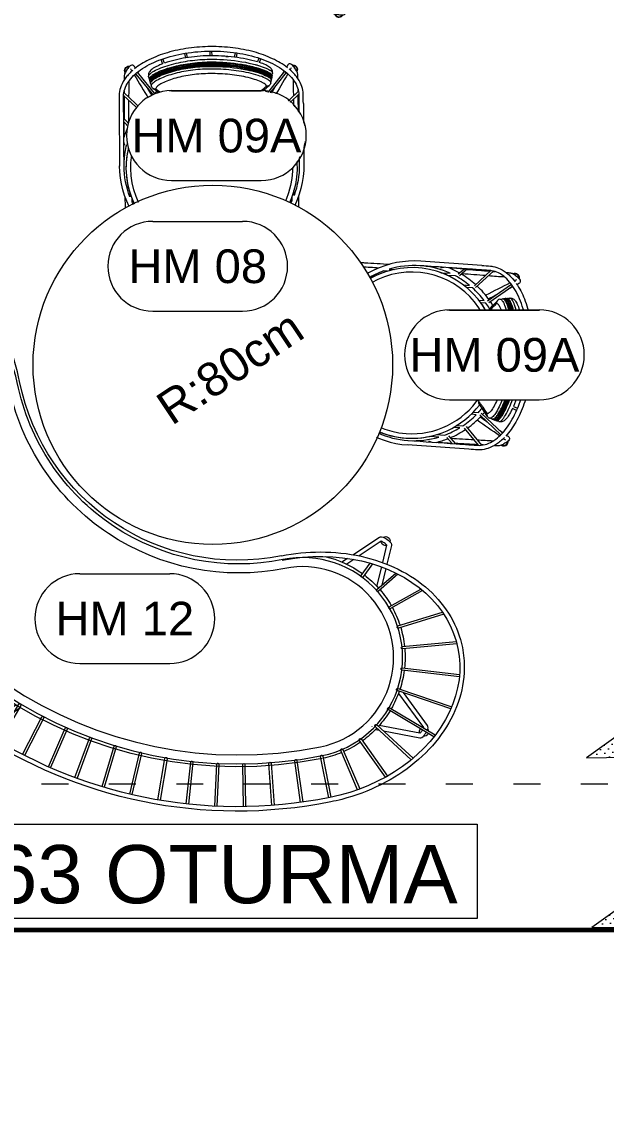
# Model space of a CAD drawing. Header units: millimetres. Extents: x 29001 to 40804, y -8833 to -5892.
# Drawn here: x 29555.7 to 29685.7, y -8723.3 to -8478.6 of the extents above; entities that cross this region are included whole.
import ezdxf
from ezdxf.enums import TextEntityAlignment as Align

# ---------------------------------------------------------------- set-up
doc = ezdxf.new("R2010")
doc.units = ezdxf.units.MM
for name, pattern in [('ACAD_ISO03W100', [30, 12, -18]), ('DASHED2', [0.375, 0.25, -0.125]), ('MAVIBAHCE XREF$0$DASHDOT', [1, 0.5, -0.25, 0, -0.25])]:
    doc.linetypes.add(name, pattern=pattern)
doc.layers.get('0').update_dxf_attribs({"lineweight": 0})
for name, color, linetype, lineweight in [('00_KIRALAMA_GUZERGAH', 2, 'Continuous', 0), ('Auto_ince', 251, 'Continuous', 0), ('Auto_Tefriş', 32, 'Continuous', 0), ('Auto_Tefriş_2', 26, 'Continuous', 0), ('wipeout', 254, 'Continuous', 0), ('xxx_Auto_Kaplama_Mermer Tarama', 45, 'Continuous', 0), ('xxx_Auto_Tefris_Silik', 252, 'Continuous', 0), ('xxx_Auto_Tefris_Tefris', 32, 'Continuous', 0), ('xxx_Auto_Yardimci_Isaret Genel', 51, 'Continuous', 0)]:
    doc.layers.add(name, color=color, linetype=linetype, lineweight=lineweight)
doc.layers.add('xxx_Auto_Mobilya_Deri', color=7, linetype='Continuous', lineweight=0, true_color=0x666666)
doc.styles.add('AUTOBAN', font='')
doc.styles.get("Standard").update_dxf_attribs({"font": 'arial.ttf'})
doc.styles.get('AUTOBAN').set_extended_font_data('Helvetica Normal Tr')

# ---------------------------------------------------------------- blocks, each defined once
blk = doc.blocks.new('TÜM LAYOOUT')
at = {"layer": 'xxx_Auto_Yardimci_Isaret Genel', "linetype": 'MAVIBAHCE XREF$0$DASHDOT', "lineweight": 0, "ltscale": 50, "const_width": 1}
blk.add_lwpolyline([(0, -124.45), (2346.26, -124.45), (2346.26, -2358.95), (0, -2358.95)], close=True, dxfattribs=at)
blk = doc.blocks.new('THC PLAN')
at = {"linetype": 'Continuous'}
blk.add_wipeout([(1592.84, -948.22), (1593.27, -911.48), (1597.33, -907.91), (1608.94, -904.92), (1618.54, -904.84), (1628.14, -907.26), (1634.76, -910.81), (1635.32, -948.21), (1631.21, -948.78), (1626.45, -950.79), (1620.72, -953.05), (1612.25, -953.37), (1605.07, -952), (1598.78, -948.45)], dxfattribs=at).translate(0, 0, 41.86).dxf.layer = 'wipeout'
for p, q in [((1608.45, -908.12), (1608.24, -907.14)), ((1608.74, -907.06), (1608.95, -908.05)), ((1613.88, -907.71), (1613.88, -906.67)), ((1614.38, -906.67), (1614.38, -907.72)), ((1619.31, -908.07), (1619.52, -907.06)), ((1620.02, -907.14), (1619.8, -908.14)), ((1603.32, -909.32), (1602.99, -908.48)), ((1603.46, -908.31), (1603.78, -909.14)), ((1624.43, -909.27), (1624.8, -908.31)), ((1625.27, -908.48), (1624.9, -909.43)), ((1601.41, -916.6), (1597.36, -911.59)), ((1597.74, -911.27), (1601.84, -916.33)), ((1626.42, -916.33), (1630.52, -911.27)), ((1630.91, -911.59), (1626.85, -916.6)), ((1598.24, -919.78), (1594.64, -916.39)), ((1594.71, -915.76), (1598.64, -919.47)), ((1601.41, -918.52), (1601.41, -917.37)), ((1601.91, -916.95), (1601.91, -918.09)), ((1624.58, -916.77), (1624.58, -916.77)), ((1626.35, -918.09), (1626.35, -916.95)), ((1626.85, -917.37), (1626.85, -918.52)), ((1629.63, -919.47), (1633.56, -915.76)), ((1633.62, -916.39), (1630.02, -919.78)), ((1593.63, -918.47), (1593.63, -932.04)), ((1634.63, -918.47), (1634.63, -932.15)), ((1594.63, -921.55), (1596.25, -923.25)), ((1595.86, -923.57), (1594.63, -922.27)), ((1598.24, -922.22), (1598.24, -920.84)), ((1598.74, -920.17), (1598.74, -921.49)), ((1629.52, -921.49), (1629.52, -920.17)), ((1630.02, -920.84), (1630.02, -922.22)), ((1632.01, -923.25), (1633.63, -921.55)), ((1633.63, -922.27), (1632.4, -923.57)), ((1596.36, -924.11), (1596.36, -925.91)), ((1631.9, -925.91), (1631.9, -924.11)), ((1594.63, -926.8), (1594.85, -927.56)), ((1595.86, -927.42), (1595.86, -925.33)), ((1632.4, -925.33), (1632.4, -927.42)), ((1633.41, -927.56), (1633.63, -926.8)), ((1595.86, -938.96), (1595.86, -937.86)), ((1596.36, -939.36), (1596.36, -940.18)), ((1631.9, -940.18), (1631.9, -939.37)), ((1632.4, -937.86), (1632.4, -938.96)), ((1598.24, -943.45), (1598.24, -943.06)), ((1598.74, -943.78), (1598.74, -944.12)), ((1629.52, -944.12), (1629.52, -943.78)), ((1630.02, -943.06), (1630.02, -943.45)), ((1601.41, -946.92), (1601.41, -946.75)), ((1626.85, -946.75), (1626.85, -946.92)), ((1601.91, -947.19), (1601.91, -947.34)), ((1626.35, -947.34), (1626.35, -947.19)), ((1605.2, -949.48), (1605.2, -949.41)), ((1605.7, -949.67), (1605.7, -949.73)), ((1609.43, -951.07), (1609.43, -951.05)), ((1609.93, -951.17), (1609.93, -951.19)), ((1614.38, -951.64), (1614.38, -951.64)), ((1618.33, -951.19), (1618.33, -951.17)), ((1618.83, -951.05), (1618.83, -951.07)), ((1622.56, -949.73), (1622.56, -949.67)), ((1623.06, -949.41), (1623.06, -949.48))]:
    blk.add_line(p, q)
for centre, radius, start, end in [((1595.91, -910.88), 1, 90.2693, 208.0879), ((1595.9, -910.88), 0.9, 85.2765, 203.3664), ((1595.91, -910.86), 0.978, 80.4544, 90.5627), ((1614.2, -948.19), 40.47, 94.8315, 95.6642), ((1632.35, -910.86), 0.978, 89.4373, 99.5464), ((1632.36, -910.88), 0.9, 336.3666, 94.7195), ((1632.36, -910.88), 1, 331.8971, 89.7497), ((1564.68, -929.7), 36.95, 30.447, 31.4039), ((1600.57, -914.16), 5.21, 141.4282, 145.6715), ((297068.66, 175160.92), 343955.08, 210.7908923, 210.7919123), ((-260.29, -2019.91), 2163.75, 30.80378, 30.82388), ((1116.15, -1004.87), 493.16, 10.8161, 10.8849), ((1600.74, -912.29), 0.197, 190.729, 239.4928), ((1569.61, -954.34), 52.12, 53.462, 53.476), ((1889.25, -988.16), 272.02, 163.7985, 163.9236), ((149344.79, -88940.49), 171954.48, 149.2075374, 149.2095778), ((3451.31, -1997.69), 2120.39, 149.17602, 149.19653), ((1663.58, -929.7), 36.94, 148.596, 149.5531), ((1627.65, -914.2), 5.27, 34.3541, 38.5485), ((-46923.15, -394.15), 48521.73, 359.382869, 359.387008), ((18363.75, 9073.41), 19513.8, 210.787593, 210.792986), ((1600.86, -912.87), 0.2, 190.7761, 223.5898), ((1600.85, -912.88), 0.195, 223.4279, 239.6177), ((1114.71, -1005.15), 494.62, 10.6325, 10.7011), ((1601.7, -913.75), 0.866, 189.3738, 279.2988), ((1569.48, -955.03), 51.51, 48.1472, 51.9769), ((1646.83, -943.52), 34.8, 124.6874, 130.2411), ((-13877.25, 8324.46), 18049.53, 329.204559, 329.210392), ((1884.95, -986.93), 267.55, 164.1343, 164.2614), ((1627.51, -913.35), 0.198, 297.5581, 312.6002), ((1627.5, -913.35), 0.209, 312.4896, 342.9657), ((1887.01, -987.52), 269.69, 164.0082, 164.0495), ((1627.67, -912.78), 0.203, 296.7937, 344.0611), ((1648.5, -945.32), 38.43, 122.6419, 122.6613), ((50151.07, -394.15), 48521.39, 180.612992, 180.617131), ((-174535.59, 977.81), 176140.55, 359.3821298, 359.3837966), ((-84176.07, 5.7), 85775.8, 359.3844292, 359.3847095), ((1614.13, -932.64), 19, 122.793, 0.0008), ((1614.13, -932.64), 18, 117.59, 0.0008), ((1614.02, -932.03), 20.34, 129.2367, 140.661), ((1614.03, -932.05), 19.36, 130.6829, 142.1514), ((1600.81, -917.19), 0.488, 118.4283, 144.886), ((1614.19, -932.24), 20.61, 125.0952, 127.857), ((1614.19, -932.24), 19.61, 124.3323, 128.778), ((1614.16, -932.7), 19.07, 122.7793, 129.9888), ((1604.38, -916.07), 0.807, 227.9853, 276.9377), ((1614.44, -962.53), 46.36, 81.6537, 86.4291), ((1614.13, -932.64), 18, 0.0079, 60.5484), ((1623.87, -916.4), 0.733, 260.9271, 310.9473), ((1614.13, -932.64), 19, 0.0079, 56.645), ((1614.08, -932.23), 19.6, 51.2236, 55.021), ((1614.07, -932.24), 20.61, 52.1425, 54.1372), ((1614.23, -932.05), 19.36, 37.8462, 49.3143), ((1614.25, -932.03), 20.33, 39.3378, 50.7645), ((87404.05, 5.7), 85775.52, 180.6152905, 180.6155707), ((177763.61, 977.8), 176140.31, 180.6162034, 180.6178702), ((-412725.86, 3543.07), 414345.63, 359.3824647, 359.3831882), ((1614.25, -932.22), 20.63, 142.0473, 152.9751), ((1614.01, -932.22), 20.64, 27.0261, 37.9514), ((415951.98, 3543.04), 414343.49, 180.6168118, 180.6175353), ((1614.22, -932.2), 19.6, 144.5757, 155.6342), ((1614.23, -932.71), 19.13, 144.0882, 146.7268), ((1614.03, -932.7), 19.11, 33.256, 35.8973), ((1614.06, -932.2), 19.59, 24.3634, 35.4291), ((1613.96, -932.08), 20.31, 154.4617, 162.0598), ((349183.86, -4670.25), 347609.36, 179.3822299, 179.3827779), ((1614.31, -932.08), 20.3, 17.9379, 25.5392), ((-345954.87, -4670.24), 347608.63, 0.6172221, 0.6177701), ((1614.2, -932.16), 19.57, 159.5687, 178.2071), ((1595.22, -925.69), 0.547, 141.6908, 178.2924), ((1614.15, -932.63), 19.02, 159.3031, 164.1022), ((1614.07, -932.16), 19.56, 0.343, 20.4337), ((1633.04, -925.69), 0.547, 1.7075, 38.3186), ((1614.09, -932.64), 19.04, 0.0133, 15.9291), ((1614.13, -932.15), 20.5, 179.7042, 0.2959), ((1614.19, -932.13), 19.56, 180.031, 200.4327), ((1614.1, -932.63), 19.03, 339.278, 359.9877), ((1614.07, -932.13), 19.56, 339.5661, 359.9696), ((1614.19, -932.6), 19.07, 200.7714, 215.8967), ((1632.98, -938.83), 0.515, 328.5381, 348.5813), ((4065.95, -924.18), 2470.22, 180.397, 180.4842), ((1614.21, -932.09), 19.59, 204.3627, 215.4282), ((1614.05, -932.09), 19.59, 324.5737, 335.6366), ((-889.11, -923.77), 2521.64, 359.51618, 359.6016), ((1614.03, -932.25), 19.35, 217.8474, 229.3188), ((1614.12, -932.64), 19.01, 312.0405, 326.7493), ((1614.24, -932.25), 19.35, 310.6809, 322.1522), ((1595.9, -946.08), 0.999, 180.1266, 275.5049), ((1595.9, -946.08), 0.899, 156.6331, 270.4107), ((1604.7, -940.18), 10.1, 208.4626, 218.5795), ((1595.9, -946.08), 1, 355.3101, 92.3742), ((1595.9, -946.08), 0.899, 349.4504, 89.1333), ((1598.82, -5280.97), 4334.49, 89.99144, 90.02914), ((1595.93, -946.09), 0.869, 338.6947, 349.6935), ((1595.92, -946.09), 0.974, 336.4929, 349.6812), ((1595.95, -946.08), 0.946, 349.3656, 355.317), ((1629.44, -5280.93), 4334.46, 89.97086, 90.00856), ((1632.36, -946.08), 1, 87.6256, 184.6899), ((1632.31, -946.08), 0.946, 184.683, 190.6344), ((1632.34, -946.09), 0.975, 190.3184, 203.5021), ((1632.36, -946.08), 0.899, 90.8663, 190.5496), ((1623.37, -940.04), 10.34, 321.4895, 331.2152), ((1632.33, -946.09), 0.869, 190.3065, 201.3053), ((1632.36, -946.08), 0.999, 264.5046, 359.8638), ((1632.36, -946.08), 0.899, 268.6642, 23.372), ((1632.39, -946.07), 0.976, 359.5151, 27.8367), ((1600.71, -946.98), 0.499, 236.2994, 259.2635), ((1614.19, -932.55), 19.1, 230.0016, 241.9381), ((1614.2, -932.04), 19.63, 231.2306, 242.7134), ((1614.08, -932.55), 19.1, 296.3579, 309.977), ((1614.06, -932.04), 19.63, 297.2867, 308.7696), ((1614.15, -932.58), 19.06, 243.7062, 265.5193), ((1614.09, -932.25), 19.38, 244.3599, 256.088), ((1614.15, -932.06), 19.59, 257.567, 265.6333), ((1614.13, -932.27), 19.38, 270.7456, 272.5678), ((1614.12, -932.07), 19.58, 272.6119, 282.4335), ((1614.11, -932.55), 19.09, 277.8507, 284.309), ((1614.17, -932.26), 19.38, 283.91, 295.6403)]:
    blk.add_arc(centre, radius, start, end)
for points, knots in [([(1633.63, -932.15), (1633.63, -928.56), (1633.63, -923.88), (1633.63, -918.7), (1633.63, -916.97), (1633.61, -915.77), (1633.26, -914.51), (1632.34, -912.98), (1631, -911.6), (1628.69, -909.89), (1624.97, -908.2), (1619.8, -906.95), (1614.12, -906.53), (1608.48, -906.95), (1603.31, -908.19), (1599.58, -909.89), (1597.25, -911.6), (1595.91, -913), (1594.99, -914.52), (1594.66, -915.78), (1594.63, -916.95), (1594.63, -918.63), (1594.63, -921.61), (1594.63, -926.3), (1594.63, -929.94), (1594.63, -932.15)], [0, 0, 0, 0, 10.76451, 14.024069, 15.555245, 15.941019, 17.620949, 19.411439, 21.291586, 23.347652, 28.009803, 33.466332, 39.246754, 45.02672, 50.416088, 55.123917, 57.239292, 59.076888, 60.892815, 62.543481, 62.92004, 64.407062, 67.565743, 71.876191, 78.483634, 78.483634, 78.483634, 78.483634]), ([(1597.08, -910.51), (1598.11, -909.7), (1600.5, -908.28), (1604.62, -906.79), (1609.26, -905.87), (1614.15, -905.57), (1619.06, -905.88), (1623.7, -906.8), (1627.81, -908.3), (1630.18, -909.72), (1631.18, -910.51)], [0, 0, 0, 0, 3.921864, 8.309993, 13.091815, 18.083368, 22.974007, 27.823927, 32.224374, 36.05482, 36.05482, 36.05482, 36.05482]), ([(1594.81, -912.94), (1594.81, -912.65), (1594.82, -912.32), (1594.82, -911.87), (1594.96, -911.42), (1595.34, -910.77), (1595.82, -910.12), (1596.28, -909.69), (1596.71, -909.62), (1596.98, -909.79), (1597.14, -910.05), (1597.24, -910.22), (1597.31, -910.34)], [0, 0, 0, 0, 0.880915, 0.993849, 1.346591, 2.269542, 3.256294, 3.760106, 4.149937, 4.470063, 4.670286, 5.067906, 5.067906, 5.067906, 5.067906]), ([(1600.42, -911.64), (1600.41, -911.53), (1600.42, -911.3), (1600.58, -910.84), (1601.09, -910.3), (1602.06, -909.76), (1602.84, -909.45), (1603.31, -909.29)], [0, 0, 0, 0, 0.338025, 0.68305, 1.454174, 2.518494, 3.984482, 3.984482, 3.984482, 3.984482]), ([(1628.03, -912.26), (1628.06, -912.17), (1628, -911.96), (1627.76, -911.68), (1627.37, -911.36), (1626.56, -910.87), (1625.22, -910.28), (1622.71, -909.45), (1619.97, -908.89), (1617.13, -908.57), (1614.75, -908.46), (1610.9, -908.53), (1607.33, -908.98), (1604.5, -909.66), (1603.23, -910.04), (1602.2, -910.4), (1601.29, -910.84), (1600.81, -911.14), (1600.5, -911.44), (1600.42, -911.66), (1600.44, -911.75)], [0, 0, 0, 0, 0.278376, 0.622174, 1.101377, 1.776557, 3.467846, 5.471554, 9.70769, 11.850074, 14.034591, 16.85395, 23.401701, 24.800898, 25.582134, 27.367063, 28.053406, 28.640071, 29.045823, 29.318055, 29.318055, 29.318055, 29.318055]), ([(1627.86, -912.83), (1627.89, -912.74), (1627.84, -912.53), (1627.6, -912.25), (1627.22, -911.94), (1626.42, -911.45), (1625.11, -910.86), (1622.65, -910.04), (1619.24, -909.34), (1615.52, -909.04), (1610.96, -909.13), (1607.51, -909.54), (1604.63, -910.24), (1603.35, -910.61), (1602.21, -911.02), (1601.33, -911.46), (1600.89, -911.75), (1600.61, -912.02), (1600.53, -912.24), (1600.55, -912.33)], [0, 0, 0, 0, 0.277702, 0.618512, 1.091914, 1.757706, 3.423591, 5.396429, 9.506247, 13.871508, 16.559288, 23.186824, 24.264895, 25.436055, 27.176987, 27.899431, 28.370671, 28.773552, 29.045239, 29.045239, 29.045239, 29.045239]), ([(1627.76, -913.21), (1627.78, -913.12), (1627.73, -912.91), (1627.49, -912.63), (1627.12, -912.32), (1626.33, -911.83), (1625.03, -911.25), (1622.6, -910.44), (1619.21, -909.73), (1615.51, -909.43), (1610.97, -909.52), (1607.54, -909.94), (1604.67, -910.63), (1603.4, -911), (1602.27, -911.41), (1601.4, -911.85), (1600.96, -912.14), (1600.69, -912.41), (1600.6, -912.63), (1600.62, -912.72)], [0, 0, 0, 0, 0.276857, 0.615332, 1.083989, 1.743361, 3.392434, 5.344886, 9.417286, 13.762083, 16.446861, 23.042581, 24.113255, 25.276096, 27.004477, 27.721281, 28.188925, 28.589676, 28.860721, 28.860721, 28.860721, 28.860721]), ([(1600.61, -912.61), (1600.62, -912.51), (1600.7, -912.29), (1600.98, -912), (1601.41, -911.7), (1602.26, -911.26), (1603.66, -910.73), (1606.94, -909.86), (1610.8, -909.36), (1614.59, -909.27), (1617.1, -909.39), (1619.47, -909.65), (1621.63, -910.06), (1623.56, -910.59), (1625.09, -911.11), (1626.36, -911.69), (1627.12, -912.18), (1627.5, -912.49), (1627.73, -912.81), (1627.78, -913.03), (1627.77, -913.12)], [0, 0, 0, 0, 0.299857, 0.688409, 1.212511, 1.856299, 3.561617, 5.708866, 12.030256, 15.183819, 17.082644, 19.555489, 22.346767, 23.656596, 25.571171, 27.191727, 27.809975, 28.30105, 28.668251, 28.958914, 28.958914, 28.958914, 28.958914]), ([(1627.7, -913.4), (1627.73, -913.31), (1627.67, -913.1), (1627.44, -912.82), (1627.07, -912.51), (1626.28, -912.03), (1624.99, -911.44), (1622.58, -910.63), (1619.2, -909.93), (1615.51, -909.63), (1610.98, -909.72), (1607.55, -910.13), (1604.69, -910.83), (1603.43, -911.19), (1602.3, -911.61), (1601.44, -912.04), (1601, -912.34), (1600.72, -912.6), (1600.64, -912.82), (1600.66, -912.91)], [0, 0, 0, 0, 0.276638, 0.614131, 1.080881, 1.737163, 3.377868, 5.320178, 9.373954, 13.708549, 16.391827, 22.971683, 24.038674, 25.197375, 26.919507, 27.633832, 28.100026, 28.499849, 28.770724, 28.770724, 28.770724, 28.770724]), ([(1627.59, -913.79), (1627.62, -913.69), (1627.57, -913.49), (1627.34, -913.21), (1626.96, -912.9), (1626.19, -912.41), (1624.91, -911.83), (1622.52, -911.02), (1619.17, -910.33), (1615.5, -910.03), (1610.99, -910.12), (1607.57, -910.53), (1604.73, -911.22), (1603.48, -911.59), (1602.36, -912), (1601.5, -912.43), (1601.07, -912.73), (1600.79, -912.99), (1600.71, -913.21), (1600.73, -913.3)], [0, 0, 0, 0, 0.276621, 0.612525, 1.076377, 1.726712, 3.35076, 5.272889, 9.289591, 13.603837, 16.284117, 22.83233, 23.891984, 25.042448, 26.752132, 27.462175, 27.926158, 28.324409, 28.59525, 28.59525, 28.59525, 28.59525]), ([(1600.72, -913.2), (1600.73, -913.1), (1600.8, -912.88), (1601.07, -912.59), (1601.5, -912.29), (1602.36, -911.84), (1603.75, -911.32), (1606.44, -910.6), (1610.22, -910.01), (1614.8, -909.81), (1619.22, -910.15), (1622.61, -910.88), (1625, -911.69), (1626.23, -912.27), (1626.97, -912.75), (1627.34, -913.07), (1627.57, -913.38), (1627.62, -913.6), (1627.61, -913.7)], [0, 0, 0, 0, 0.298109, 0.672222, 1.181866, 1.847501, 3.58322, 5.631914, 10.203243, 15.02391, 19.387936, 23.475016, 25.395043, 26.937474, 27.549506, 28.042589, 28.40077, 28.694057, 28.694057, 28.694057, 28.694057]), ([(1603.78, -909.14), (1604.58, -908.89), (1606.28, -908.46), (1609.88, -907.87), (1614.41, -907.58), (1619.64, -907.99), (1622.9, -908.75), (1624.43, -909.27)], [0, 0, 0, 0, 2.511515, 5.247937, 10.953451, 16.085332, 20.943932, 20.943932, 20.943932, 20.943932]), ([(1624.9, -909.43), (1625.17, -909.54), (1625.68, -909.74), (1626.56, -910.16), (1627.39, -910.65), (1628.03, -911.37), (1628.11, -911.93), (1628.05, -912.17)], [0, 0, 0, 0, 0.854425, 1.667052, 2.902407, 3.750177, 4.494991, 4.494991, 4.494991, 4.494991]), ([(1630.95, -910.34), (1631.02, -910.22), (1631.12, -910.05), (1631.28, -909.79), (1631.56, -909.62), (1631.98, -909.69), (1632.44, -910.12), (1632.91, -910.76), (1633.3, -911.42), (1633.44, -911.87), (1633.45, -912.32), (1633.45, -912.65), (1633.45, -912.94)], [0, 0, 0, 0, 0.397513, 0.599592, 0.923848, 1.307284, 1.812926, 2.777218, 3.722785, 4.073147, 4.186061, 5.067708, 5.067708, 5.067708, 5.067708]), ([(1593.63, -918.47), (1593.64, -917.81), (1593.61, -916.97), (1593.68, -915.56), (1594.07, -914.15), (1595.1, -912.36), (1596.16, -911.3), (1596.75, -910.79)], [0, 0, 0, 0, 1.986445, 2.527254, 4.232645, 6.326212, 8.682617, 8.682617, 8.682617, 8.682617]), ([(1600.84, -913.89), (1600.82, -913.79), (1600.9, -913.59), (1601.16, -913.33), (1601.56, -913.04), (1602.39, -912.61), (1603.79, -912.08), (1606.47, -911.36), (1610.26, -910.77), (1614.78, -910.57), (1619.11, -910.91), (1622.4, -911.61), (1624.74, -912.39), (1625.96, -912.95), (1626.75, -913.43), (1627.14, -913.74), (1627.4, -914.05), (1627.46, -914.27), (1627.43, -914.36)], [0, 0, 0, 0, 0.278877, 0.621533, 1.095914, 1.760487, 3.415037, 5.578987, 10.091194, 14.876802, 19.142059, 23.109684, 24.91948, 26.554393, 27.129029, 27.676229, 28.060521, 28.328174, 28.328174, 28.328174, 28.328174]), ([(1601.84, -914.6), (1601.82, -914.51), (1601.9, -914.33), (1602.14, -914.09), (1602.51, -913.83), (1603.28, -913.43), (1604.57, -912.96), (1607.05, -912.31), (1610.53, -911.78), (1614.71, -911.6), (1618.72, -911.89), (1621.76, -912.52), (1623.93, -913.22), (1625.2, -913.79), (1626.02, -914.3), (1626.38, -914.72), (1626.43, -914.92), (1626.41, -915)], [0, 0, 0, 0, 0.259541, 0.576073, 1.010427, 1.622498, 3.14659, 5.139082, 9.305189, 13.701852, 17.654608, 21.343981, 22.998248, 24.493832, 25.517481, 25.87179, 26.120974, 26.120974, 26.120974, 26.120974]), ([(1631.51, -910.79), (1631.81, -911.04), (1632.36, -911.56), (1633.34, -912.68), (1634.19, -914.12), (1634.58, -915.55), (1634.65, -916.97), (1634.62, -917.81), (1634.63, -918.47)], [0, 0, 0, 0, 1.165515, 2.298684, 4.425887, 6.153316, 6.688381, 8.682163, 8.682163, 8.682163, 8.682163]), ([(1626.41, -915), (1625.97, -915.32), (1625.33, -915.81), (1624.51, -916.47), (1624.07, -916.85), (1623.82, -917.06), (1623.77, -917.11), (1623.75, -917.11), (1623.73, -917.11), (1623.7, -917.1), (1623.3, -917.02), (1622.73, -916.91), (1622.01, -916.79), (1621.33, -916.68), (1620.45, -916.56), (1618.84, -916.36), (1617, -916.22), (1612.19, -916.09), (1608.12, -916.35), (1604.64, -916.84), (1604.47, -916.86), (1604.37, -916.78), (1603.9, -916.34), (1603.27, -915.79), (1602.48, -915.12), (1602.09, -914.8), (1601.84, -914.6)], [0, 0, 0, 0, 1.638122, 2.407606, 3.164681, 3.377744, 3.380052, 3.389163, 3.423595, 3.452493, 3.460983, 4.66918, 5.166854, 5.667294, 6.73481, 7.820974, 10.55463, 12.251255, 22.267831, 22.760393, 22.783016, 22.786224, 23.134341, 24.725115, 25.26913, 26.243946, 26.243946, 26.243946, 26.243946]), ([(1626.41, -915), (1626.47, -915.02), (1626.57, -915.03), (1626.79, -915.02), (1627.16, -914.87), (1627.37, -914.58), (1627.43, -914.36)], [0, 0, 0, 0, 0.167666, 0.321649, 0.644728, 1.334715, 1.334715, 1.334715, 1.334715]), ([(1596.5, -947.47), (1596.39, -947.45), (1596.22, -947.34), (1596, -947.09), (1595.62, -946.6), (1595.25, -946.03), (1594.94, -945.49), (1594.82, -945.21), (1594.82, -944.88), (1594.8, -942.8), (1594.79, -940.79), (1594.77, -938.93)], [0, 0, 0, 0, 0.34068, 0.599078, 0.989648, 2.195656, 2.619669, 2.869219, 3.117296, 3.578898, 9.1396, 9.1396, 9.1396, 9.1396]), ([(1633.49, -938.93), (1633.48, -940.94), (1633.46, -943.01), (1633.45, -945.09), (1633.43, -945.26), (1633.32, -945.49), (1633.01, -946.03), (1632.64, -946.6), (1632.26, -947.09), (1632.05, -947.34), (1631.87, -947.45), (1631.76, -947.47)], [0, 0, 0, 0, 6.022079, 6.190929, 6.26967, 6.514877, 6.943839, 8.152033, 8.537297, 8.799681, 9.139602, 9.139602, 9.139602, 9.139602]), ([(1600.52, -947.48), (1599.22, -947.48), (1597.88, -947.48), (1596.54, -947.48), (1596.5, -947.47)], [0, 0, 0, 0, 3.901896, 4.019045, 4.019045, 4.019045, 4.019045]), ([(1631.76, -947.47), (1631.72, -947.48), (1630.38, -947.48), (1629.04, -947.48), (1627.74, -947.48)], [0, 0, 0, 0, 0.118356, 4.019062, 4.019062, 4.019062, 4.019062])]:
    blk.add_open_spline(points, degree=3, knots=knots)
blk = doc.blocks.new('Sun köşe')
at = {"linetype": 'Continuous'}
blk.add_wipeout([(-42.09, 15.68), (-47.03, 16.29), (-53.33, 16.66), (-59.37, 16.17), (-63.57, 15.92), (-66.22, 19.81), (-65.91, 23.95), (-66.29, 27.18), (-67.47, 29.34), (-70.86, 33.59), (-71.97, 35.2), (-72.89, 36.74), (-73.75, 38.72), (-74.49, 42.54), (-74.86, 45.26), (-74.55, 47.91), (-74.3, 51.12), (-73.68, 53.72), (-71.34, 57.67), (-68.62, 61.74), (-65.71, 65.38), (-61.88, 68.96), (-59.6, 70.63), (-57.32, 71.92), (-53.8, 73.47), (-49.41, 74.64), (-46.39, 74.95), (-42.38, 75.63), (-38.86, 75.94), (-34.11, 75.75), (-29.6, 74.83), (-26.14, 73.96), (-21.15, 73.9), (-16.95, 73.9), (-14.11, 73.28), (-12.5, 73.04), (-9.87, 71.44), (-8.09, 71.24), (-4.53, 70.65), (0.6, 69.66), (3.96, 68.28), (7.81, 66.21), (11.07, 64.13), (14.52, 62.06), (18.37, 59.59), (20.64, 58.31), (24.98, 55.54), (27.75, 53.37), (29.82, 51.3), (32.78, 48.53), (35.25, 46.26), (36.63, 44.88), (38.41, 43.1), (46.31, 33.41), (46.9, 32.82), (50.65, 27.29), (53.02, 23.54), (55.58, 18.2), (58.25, 12.58), (60.81, 7.84), (62.39, 2.7), (63.77, -2.83), (65.87, -11.86), (67.74, -22.42), (68.03, -29.63), (67.14, -36.45), (66.35, -41.19), (65.75, -45.53), (63.38, -50.47), (60.71, -55.11), (53.2, -63.41), (50.43, -64.79), (45.99, -66.47), (41.54, -67.56), (38.58, -67.75), (34.33, -67.46), (30.68, -65.78), (25.15, -63.21), (21.89, -60.35), (18.54, -57.19), (16.07, -55.31), (14.29, -55.71), (11.92, -56.89), (9.95, -55.11), (10.25, -52.45), (11.93, -48.4), (12.62, -44.55), (11.04, -40.4), (10.16, -36.55), (9.47, -31.51), (9.57, -25.88), (8.19, -19.37), (7.01, -14.62), (4.65, -9.29), (2.38, -4.65), (-3, 1.72), (-7.54, 6.46), (-14.15, 11.3), (-20.57, 14.56), (-29.75, 16.63), (-36.47, 17.22)], dxfattribs=at).dxf.layer = 'wipeout'
at = {"layer": 'Auto_ince'}
for points in [[(-51.37, 71.06), (-47.27, 61.86, -1), (-47.73, 61.65), (-51.85, 70.91)], [(-44.76, 72.59), (-42.78, 63.26, -1), (-43.27, 63.16), (-45.26, 72.51)], [(-38.1, 73.06), (-38.1, 63.7, -1), (-38.6, 63.7), (-38.6, 73.06)], [(-31.73, 72.85), (-32.3, 63.51, -1), (-32.8, 63.54), (-32.23, 72.88)], [(-25.38, 72.25), (-26.52, 62.96, -1), (-27.02, 63.02), (-25.88, 72.31)], [(-19.09, 71.26), (-20.79, 62.06, -1), (-21.28, 62.16), (-19.58, 71.35)], [(-12.86, 69.9), (-15.12, 60.82, -1), (-15.61, 60.94), (-13.35, 70.02)], [(-57.78, 68.37), (-51.37, 59.55, -1), (-51.78, 59.26), (-58.22, 68.13)], [(-6.73, 68.15), (-9.54, 59.23, -1), (-10.02, 59.38), (-7.21, 68.3)], [(-0.72, 66.04), (-4.07, 57.3, -1), (-4.54, 57.48), (-1.18, 66.21)], [(-63.71, 64.37), (-54.9, 56.44, -1), (-55.24, 56.07), (-64.09, 64.04)], [(-63.71, 64.37), (-54.9, 56.44, -1), (-55.24, 56.07), (-64.09, 64.04)], [(5.15, 63.56), (1.27, 55.04, -1), (0.82, 55.25), (4.7, 63.76)], [(-68.65, 58.98), (-57.71, 52.67, -1), (-57.96, 52.23), (-68.93, 58.57)], [(10.86, 60.72), (6.47, 52.46, -1), (6.03, 52.7), (10.42, 60.96)], [(10.86, 60.72), (6.47, 52.46, -1), (6.03, 52.7), (10.42, 60.96)], [(16.39, 57.55), (11.5, 49.57, -1), (11.08, 49.83), (15.96, 57.81)], [(21.71, 54.04), (16.35, 46.38, -1), (15.94, 46.66), (21.3, 54.33)], [(-71.89, 52.36), (-59.67, 48.39, -1), (-59.82, 47.92), (-72.03, 51.88)], [(26.81, 50.21), (20.99, 42.89, -1), (20.59, 43.2), (26.42, 50.53)], [(-72.8, 45.07), (-60.7, 43.8, -1), (-60.75, 43.3), (-72.77, 44.57)], [(31.66, 46.08), (25.4, 39.13, -1), (25.03, 39.47), (31.29, 46.42)], [(32.11, 33.17), (35.9, 41.88, 0.066927), (35.44, 42.49, 0.066927), (34.83, 42.96), (26.1, 39.18)], [(35.27, 42.67), (28.65, 36.05, 1), (29, 35.7), (35.62, 42.31)], [(-71.22, 38), (-60.75, 39.1, -1), (-60.7, 38.6), (-71.02, 37.52)], [(39.04, 38.71), (32.08, 32.45, 1), (32.42, 32.08), (39.37, 38.34)], [(-67.65, 31.94), (-59.82, 34.49, -1), (-59.67, 34.01), (-67.32, 31.53)], [(43.17, 33.86), (35.84, 28.04, 1), (36.15, 27.64), (43.48, 33.47)], [(-62.97, 27.28), (-57.96, 30.17, -1), (-57.71, 29.73), (-62.54, 26.94)], [(46.99, 28.76), (39.33, 23.4, 1), (39.61, 22.99), (47.28, 28.35)], [(-57.89, 23.94), (-55.24, 26.33, -1), (-54.9, 25.96), (-57.42, 23.69)], [(50.5, 23.44), (42.52, 18.55, 1), (42.78, 18.12), (50.76, 23.01)], [(53.67, 17.91), (45.41, 13.52, 1), (45.65, 13.08), (53.91, 17.47)], [(53.67, 17.91), (45.41, 13.52, 1), (45.65, 13.08), (53.91, 17.47)], [(56.51, 12.2), (47.99, 8.32, 1), (48.2, 7.87), (56.71, 11.75)], [(58.99, 6.33), (50.25, 2.98, 1), (50.43, 2.51), (59.17, 5.86)], [(61.1, 0.32), (52.18, -2.49, 1), (52.33, -2.97), (61.25, -0.16)], [(62.85, -5.81), (53.77, -8.07, 1), (53.89, -8.56), (62.97, -6.3)], [(64.21, -12.04), (55.02, -13.74, 1), (55.11, -14.23), (64.3, -12.53)], [(65.2, -18.33), (55.91, -19.47, 1), (55.97, -19.97), (65.26, -18.83)], [(65.8, -24.68), (56.46, -25.25, 1), (56.49, -25.75), (65.83, -25.18)], [(66.01, -31.05), (56.65, -31.05, 1), (56.65, -31.55), (66.01, -31.55)], [(65.54, -37.71), (56.21, -35.73, 1), (56.11, -36.22), (65.46, -38.21)], [(64.01, -44.32), (54.81, -40.22, 1), (54.6, -40.68), (63.86, -44.8)], [(61.32, -50.73), (52.5, -44.32, 1), (52.21, -44.73), (61.08, -51.17)], [(16.89, -50.84), (19.28, -48.19, 1), (18.91, -47.85), (16.64, -50.37)], [(57.29, -56.67), (49.37, -47.86, 1), (48.99, -48.19), (56.96, -57.05)], [(20.23, -55.92), (23.12, -50.91, 1), (22.68, -50.66), (19.89, -55.49)], [(51.93, -61.6), (45.62, -50.66, 1), (45.18, -50.91), (51.52, -61.88)], [(24.89, -60.6), (27.44, -52.78, 1), (26.96, -52.62), (24.48, -60.27)], [(30.95, -64.17), (32.05, -53.7, 1), (31.55, -53.65), (30.47, -63.97)], [(38.02, -65.75), (36.75, -53.65, 1), (36.25, -53.7), (37.52, -65.72)], [(45.31, -64.84), (41.34, -52.62, 1), (40.87, -52.78), (44.83, -64.98)]]:
    blk.add_lwpolyline(points, format="xyb", dxfattribs=at)
at = {"layer": 'Auto_ince', "elevation": -0.14}
for points in [[(-52.98, 60.92), (-60.55, 64, 0.165812), (-61.06, 63.99, 0.083801), (-62.1, 63.22, 0.014346), (-62.25, 63.05, 0.014346)], [(-62.54, 62.65, 0.036875), (-62.82, 62.15, 0.165812), (-62.8, 61.64), (-58.99, 53.41)], [(-57.87, 53.36), (-61.82, 61.91, -0.006156), (-61.79, 61.97, -0.006156)], [(-61.5, 62.38, -0.016823), (-61.37, 62.53, -0.066927), (-60.77, 63.01), (-52.24, 59.54)], [(-54.01, 21.07), (-60.55, 18.4, -0.165812), (-61.06, 18.41, -0.083801), (-62.1, 19.18, -0.083801), (-62.82, 20.25, -0.165812), (-62.8, 20.76), (-61.01, 24.63)], [(-60.16, 24.09), (-61.82, 20.49, 0.066927), (-61.37, 19.87, 0.066927), (-60.77, 19.39), (-55.34, 21.61)], [(55.31, -54.46, 0.016823), (55.45, -54.33, 0.066927), (55.93, -53.73), (52.46, -45.19)], [(53.84, -45.94), (56.92, -53.51, -0.165812), (56.91, -54.02, -0.083801), (56.14, -55.06, -0.014346), (55.98, -55.21, -0.014346)], [(14.02, -46.96), (11.35, -53.51, 0.165812), (11.36, -54.01, 0.083801), (12.13, -55.05, 0.083801), (13.2, -55.77, 0.165812), (13.71, -55.75), (17.58, -53.96)], [(17.04, -53.11), (13.44, -54.77, -0.066927), (12.82, -54.32, -0.066927), (12.34, -53.72), (14.56, -48.29)], [(46.28, -50.83), (54.83, -54.78, 0.008603), (54.92, -54.73, 0.008603)], [(55.6, -55.49, -0.038696), (55.07, -55.78, -0.165812), (54.56, -55.76), (46.33, -51.95)]]:
    blk.add_lwpolyline(points, format="xyb", dxfattribs=at)
for points in [[(-52.98, 60.92), (-52.11, 60.56)], [(-60.59, 25.55), (-58.99, 28.99)], [(-57.87, 29.04), (-59.74, 25.01)], [(-54.02, 22.14), (-52.24, 22.87)], [(-51.27, 22.18), (-52.64, 21.62)], [(15.13, -44.23), (14.57, -45.59)], [(15.09, -46.97), (15.82, -45.19)], [(21.99, -50.82), (17.96, -52.69)], [(18.5, -53.54), (21.94, -51.95)]]:
    blk.add_lwpolyline(points, dxfattribs=at)
at = {"layer": 'Auto_ince', "linetype": 'DASHED2', "ltscale": 0.025, "elevation": -0.14}
blk.add_lwpolyline([(-58.99, 53.41), (-58.63, 52.62)], dxfattribs=at)
at = {"layer": 'Auto_ince'}
for points in [[(26.63, 40.5), (34.16, 43.75)], [(25.28, 39.91), (25.53, 40.02)], [(36.7, 41.21), (32.84, 32.35)]]:
    blk.add_lwpolyline(points, dxfattribs=at)
for centre, radius, start, end in [((-61.73, 62.88, -0.14), 1, 69.1042, 150.0754), ((-61.73, 62.88, -0.14), 1, 183.1698, 203.5457), ((-61.73, 62.88, -0.14), 1, 265.714, 272.8302), ((-61.73, 62.88, -0.14), 1, 305.9246, 6.8349), ((-38.35, 41.2), 23, 126.6228, 137.3772), ((35.8, 42.84), 1, 174.4395, 210.6562), ((35.8, 42.84), 1, 239.6113, 275.5605), ((35.8, 42.84), 1, 344.7756, 105.2244), ((-61.73, 19.53, -0.14), 1, 156.4543, 290.8958), ((-61.73, 19.53, -0.14), 1, 353.1651, 94.286), ((12.48, -54.68, -0.14), 1, 355.714, 96.8349), ((55.8, -54.69, -0.14), 1, 83.1465, 144.0568), ((12.48, -54.68, -0.14), 1, 159.1042, 293.5457), ((55.8, -54.69, -0.14), 1, 174.9596, 184.2674), ((55.8, -54.69, -0.14), 1, 246.4357, 269.0404), ((55.8, -54.69, -0.14), 1, 299.906, 20.8772)]:
    blk.add_arc(centre, radius, start, end, dxfattribs=at)
at = {"layer": 'Auto_Tefriş', "elevation": -0.14}
for points in [[(-51.27, 60.22), (-52.11, 60.56)], [(-58.63, 52.62), (-58.49, 52.31)], [(-58.63, 29.78), (-58.49, 30.09)], [(53.15, -44.23), (53.49, -45.07)], [(22.73, -51.58), (23.04, -51.44)], [(45.54, -51.59), (45.23, -51.44)]]:
    blk.add_lwpolyline(points, dxfattribs=at)
at = {"layer": 'Auto_Tefriş'}
for centre, radius, start, end in [((-38.35, -31.3), 105.35, 0, 90), ((-38.35, -31.3), 104.36, 0, 90), ((-38.35, 41.2), 23, 102.6228, 113.3772), ((-38.35, 41.2), 23, 90.6228, 101.3772), ((-38.35, -31.3), 95.5, 0, 90), ((-38.35, 41.2), 23, 114.6228, 125.3772), ((-38.35, 41.2), 23, 126.6228, 149.3772), ((-38.35, 41.2), 23, 138.6228, 149.3772), ((-38.35, 41.2), 23, 150.6228, 161.3772), ((-38.35, 41.2), 23, 162.6228, 173.3772), ((-38.35, 41.2), 23, 174.6228, 185.3772), ((-38.35, 41.2), 23, 186.6228, 197.3772), ((-38.35, 41.2), 23, 198.6228, 209.3772), ((-38.35, 41.2), 23, 210.6228, 221.3772), ((-38.35, 41.2), 23, 222.6228, 245.7388), ((-38.35, -31.3), 49.5, 0, 90), ((34.15, -31.3), 23, 348.6228, 359.3772), ((34.15, -31.3), 23, 336.6228, 347.3772), ((34.15, -31.3), 23, 204.2612, 227.3772), ((34.15, -31.3), 23, 324.6228, 335.3772), ((34.13, -31.3), 23, 312.6042, 323.3586), ((34.15, -31.3), 23, 228.6228, 239.3772), ((34.13, -31.3), 23, 300.6042, 311.3586), ((34.15, -31.3), 23, 240.6228, 251.3772), ((34.15, -31.3), 23, 288.6228, 299.3772), ((34.15, -31.3), 23, 252.6228, 263.3772), ((34.15, -31.3), 23, 276.6228, 287.3772), ((34.15, -31.3), 23, 264.6228, 275.3772)]:
    blk.add_arc(centre, radius, start, end, dxfattribs=at)
at = {"layer": 'Auto_Tefriş', "extrusion": (0, 0, -1)}
blk.add_ellipse((-38.35, 46.13), major_axis=(-34.48, 0), ratio=0.781001, start_param=4.882437, end_param=7.853982, dxfattribs=at)
at = {"layer": 'Auto_Tefriş'}
blk.add_ellipse((39.08, -31.3), major_axis=(0, -34.48), ratio=0.781001, start_param=4.712389, end_param=7.853982, dxfattribs=at)
for points in [[(-38.35, 18.2), (-41.26, 18.2), (-44.18, 18.48), (-50.04, 19.64), (-52.98, 20.56), (-58.45, 22.98), (-60.98, 24.47), (-65.47, 27.94), (-67.42, 29.91), (-70.6, 34.21), (-71.82, 36.53), (-73.42, 41.28), (-73.83, 43.71), (-73.83, 46.13), (-73.83, 47.7), (-73.66, 49.27), (-72.79, 53.29), (-71.83, 55.69), (-69.16, 60.21), (-67.44, 62.32), (-63.36, 66.1), (-61.01, 67.77), (-55.84, 70.56), (-53.01, 71.68), (-47.1, 73.31), (-44.01, 73.81), (-40.04, 74.03), (-39.2, 74.06), (-38.35, 74.06)], [(11.15, -31.3), (11.15, -34.21), (11.44, -37.13), (12.6, -42.99), (13.51, -45.93), (15.93, -51.4), (17.42, -53.93), (20.89, -58.42), (22.86, -60.37), (27.16, -63.55), (29.48, -64.77), (34.23, -66.38), (36.66, -66.78), (39.08, -66.78), (40.65, -66.78), (42.23, -66.61), (46.24, -65.74), (48.65, -64.78), (53.16, -62.11), (55.27, -60.39), (59.05, -56.32), (60.72, -53.96), (63.51, -48.79), (64.63, -45.97), (66.26, -40.05), (66.76, -36.96), (66.98, -32.99), (67.01, -32.15), (67.01, -31.3)]]:
    blk.add_open_spline(points, degree=3, knots=[4.712389, 4.712389, 4.712389, 4.712389, 4.960422, 4.960422, 5.226706, 5.226706, 5.492989, 5.492989, 5.759273, 5.759273, 6.025556, 6.025556, 6.283185, 6.283185, 6.283185, 6.450503, 6.450503, 6.716786, 6.716786, 6.98307, 6.98307, 7.249353, 7.249353, 7.515637, 7.515637, 7.781921, 7.781921, 7.853982, 7.853982, 7.853982, 7.853982], dxfattribs=at)
at = {"layer": 'Auto_Tefriş_2', "elevation": -0.14}
for points in [[(-50.61, 59.45, 0.012511), (-50.6, 59.47, 0.012511)], [(-50.61, 22.95, -0.012511), (-50.6, 22.93, -0.012511)], [(15.9, -43.56, 0.012511), (15.88, -43.55, 0.012511)], [(52.38, -43.56, -0.012511), (52.4, -43.56, -0.012511)]]:
    blk.add_lwpolyline(points, format="xyb", dxfattribs=at)
at = {"layer": 'Auto_Tefriş_2'}
blk.add_arc((49.21, -48.02), 0.25, 42, 222, dxfattribs=at)
at = {"layer": 'xxx_Auto_Mobilya_Deri'}
blk.add_lwpolyline([(12.03, -31.48, 0.414214), (-38.22, 18.77, -1.000001), (-38.22, 63.27, -0.414203), (56.53, -31.48, -1.00001)], format="xyb", close=True, dxfattribs=at)
at = {"layer": 'xxx_Auto_Tefris_Silik', "lineweight": 0}
blk.add_lwpolyline([(14.03, -31.48, 0.414214), (-38.22, 20.77, -1.000001), (-38.22, 61.27, -0.414203), (54.53, -31.48, -1.00001), (14.03, -31.48, -1.00001)], format="xyb", dxfattribs=at)
blk = doc.blocks.new('R80cm')
blk.add_wipeout([(4.16, 39.78), (9.79, 38.78), (17.21, 36.11), (22.28, 33.22), (28.23, 28.34), (32.03, 23.96), (35.09, 19.2), (38.43, 11.1), (39.92, 2.55), (39.67, -5.12), (37.66, -13.49), (34.06, -20.97), (29.24, -27.29), (22.12, -33.33), (14.63, -37.23), (7.04, -39.38), (-0.67, -39.99), (-8.34, -39.12), (-17.2, -36.11), (-22.34, -33.18), (-26.55, -29.92), (-30.95, -25.34), (-35.63, -18.19), (-37.75, -13.23), (-39.81, -3.94), (-39.98, 1.31), (-39.33, 7.29), (-37.62, 13.58), (-35.76, 17.92), (-31.53, 24.61), (-27.96, 28.6), (-27.96, 28.6), (-19.73, 34.8), (-11.39, 38.35), (-4.93, 39.7), (0.56, 40)]).dxf.layer = 'wipeout'
at = {"layer": 'xxx_Auto_Tefris_Tefris'}
blk.add_circle((0, 0), 40, dxfattribs=at)
blk = doc.blocks.new('A$C573265D6')
at = {"layer": '00_KIRALAMA_GUZERGAH', "ltscale": 3}
h = blk.add_hatch(dxfattribs=at)
h.set_pattern_fill('SQDOTS', color=22, scale=0.1, angle=90, style=0)
h.set_pattern_definition([(90, (-240646.481, -952108.9823), (-2.54, 2e-16), [0, -2.54])])
h.paths.add_polyline_path([(95.82, 20.79), (112.74, 0), (104.7, 108.58), (0, 138.47), (16.93, 117.68), (81.41, 89.62)])
h = blk.add_hatch(dxfattribs=at)
h.set_pattern_fill('SQDOTS', color=22, scale=0.1, angle=90, style=0)
h.set_pattern_definition([(90, (-240704.1928, -952157.9014), (-2.54, 2e-16), [0, -2.54])])
h.paths.add_polyline_path([(38.1, -28.13), (55.03, -48.92), (46.99, 59.66), (-57.71, 89.55), (-40.78, 68.76), (23.7, 40.7)])
at = {"layer": '00_KIRALAMA_GUZERGAH', "color": 22, "ltscale": 3}
for points in [[(95.82, 20.79), (112.74, 0), (104.7, 108.58), (0, 138.47), (16.93, 117.68), (81.41, 89.62), (95.82, 20.79)], [(38.1, -28.13), (55.03, -48.92), (46.99, 59.66), (-57.71, 89.55), (-40.78, 68.76), (23.7, 40.7), (38.1, -28.13)]]:
    blk.add_lwpolyline(points, dxfattribs=at)
blk = doc.blocks.new('MOBİLYALAR')
at = {"color": 3, "lineweight": 0, "xscale": 0.5, "yscale": 0.5, "zscale": 0.5, "rotation": 51.53949777089516}
blk.add_blockref('A$C573265D6', (590.74, -2363.66), dxfattribs=at)
at = {"layer": 'xxx_Auto_Tefris_Tefris', "xscale": -1, "rotation": 0.4248730128679768}
blk.add_blockref('THC PLAN', (2060.3, -1244.69, 41.86), dxfattribs=at)
at = {"layer": 'xxx_Auto_Tefris_Tefris'}
for p, rotation in [((2247.93, -1543.33, -83.72), 228.2540718363516), ((1539.56, -684.64, 41.86), 266.0392090006845)]:
    blk.add_blockref('THC PLAN', p, dxfattribs=dict(at, rotation=rotation))
at = {"linetype": 'Continuous', "xscale": -1, "rotation": 101.3274584530953}
blk.add_blockref('Sun köşe', (435.76, -2270.88), dxfattribs=at)
at = {"color": 8, "lineweight": 0, "true_color": 0x6e6e6e}
blk.add_lwpolyline([(301.72, -2335.39), (512.21, -2335.39), (512.21, -2356.38), (301.72, -2356.38)], close=True, dxfattribs=at)
blk.add_blockref('R80cm', (453.38, -2233.15))
at = {"color": 8, "lineweight": 0, "true_color": 0x6e6e6e, "insert": (394.19, -2340.04), "char_height": 12.96, "attachment_point": 1}
blk.add_mtext_dynamic_auto_height_columns('163 OTURMA', width=338.6232, gutter_width=1, height=26.98, count=1, dxfattribs=at)
at = {"color": 240, "linetype": 'ACAD_ISO03W100', "lineweight": 0, "ltscale": 0.5, "true_color": 0xed1f24}
blk.add_lwpolyline([(2296.26, -2326.45), (303.13, -2326.45), (303.13, -1853.45)], dxfattribs=at)
at = {"color": 251, "lineweight": 0, "true_color": 0x636466}
blk.add_text('R:80cm', height=7.5, rotation=33.6557, dxfattribs=at).set_placement((444.23, -2246.81))
blk = doc.blocks.new('_TagSlot')
at = {"color": 0, "linetype": 'ByBlock', "lineweight": -2, "transparency": 16777216}
for p, q in [((-4, 4), (4, 4)), ((-4, -4), (4, -4))]:
    blk.add_line(p, q, dxfattribs=at)
for centre, start, end in [((-4, 0), 90, 270), ((4, 0), 270, 90)]:
    blk.add_arc(centre, 4, start, end, dxfattribs=at)
at = {"layer": 'xxx_Auto_Kaplama_Mermer Tarama', "color": 0, "transparency": 16777216, "style": 'AUTOBAN'}
blk.add_attdef('TAGNUMBER', text='', height=3, dxfattribs=at).set_placement((0, -1.5), align=Align.CENTER)
blk = doc.blocks.new('key planxx')
at = {"layer": 'xxx_Auto_Yardimci_Isaret Genel', "xscale": 2.5, "yscale": 2.5, "zscale": 2.5}
for p, values in [((-1028.26, -1567.75), {'TAGNUMBER': 'HM 08'}), ((-1044.48, -1646.19), {'TAGNUMBER': 'HM 12'})]:
    blk.add_blockref('_TagSlot', p, dxfattribs=at).add_auto_attribs(values)
for points in [[(-1034.29, -1528.72), (-1014.29, -1528.72), (-1010.46, -1529.48), (-1007.45, -1531.43), (-1005.56, -1533.85), (-1004.59, -1536.28), (-1004.29, -1538.72), (-1004.9, -1542.15), (-1006.81, -1545.35), (-1008.16, -1546.61), (-1010.94, -1548.14), (-1014.29, -1548.72), (-1035.92, -1548.58), (-1038.29, -1547.88), (-1041.06, -1546.08), (-1042.24, -1544.78), (-1044.11, -1540.6), (-1044.09, -1536.72), (-1042.79, -1533.44), (-1040.93, -1531.23), (-1037.23, -1529.16)], [(-972.43, -1577.53), (-952.43, -1577.53), (-948.6, -1578.29), (-945.58, -1580.24), (-943.69, -1582.66), (-942.73, -1585.09), (-942.43, -1587.53), (-943.03, -1590.96), (-944.94, -1594.16), (-946.29, -1595.42), (-949.07, -1596.95), (-952.43, -1597.53), (-974.05, -1597.39), (-976.42, -1596.69), (-979.19, -1594.89), (-980.38, -1593.59), (-982.25, -1589.41), (-982.23, -1585.53), (-980.92, -1582.25), (-979.06, -1580.04), (-975.36, -1577.97)]]:
    blk.add_wipeout(points)
for p in [(-1024.1, -1538.66), (-962.24, -1587.47)]:
    blk.add_blockref('_TagSlot', p, dxfattribs=at).add_auto_attribs({'TAGNUMBER': 'HM 09A'})

msp = doc.modelspace()

# ---------------------------------------------------------------- block references
at = {"color": 6}
msp.add_blockref('TÜM LAYOOUT', (29144.79, -6321.8), dxfattribs=at)

# ---------------------------------------------------------------- next in the draw order: block references
msp.add_blockref('MOBİLYALAR', (29144.79, -6321.8), dxfattribs=at)

# ---------------------------------------------------------------- next in the draw order: block references
msp.add_blockref('key planxx', (30623.06, -6965.25), dxfattribs=at)

doc.saveas('drawing.dxf')
